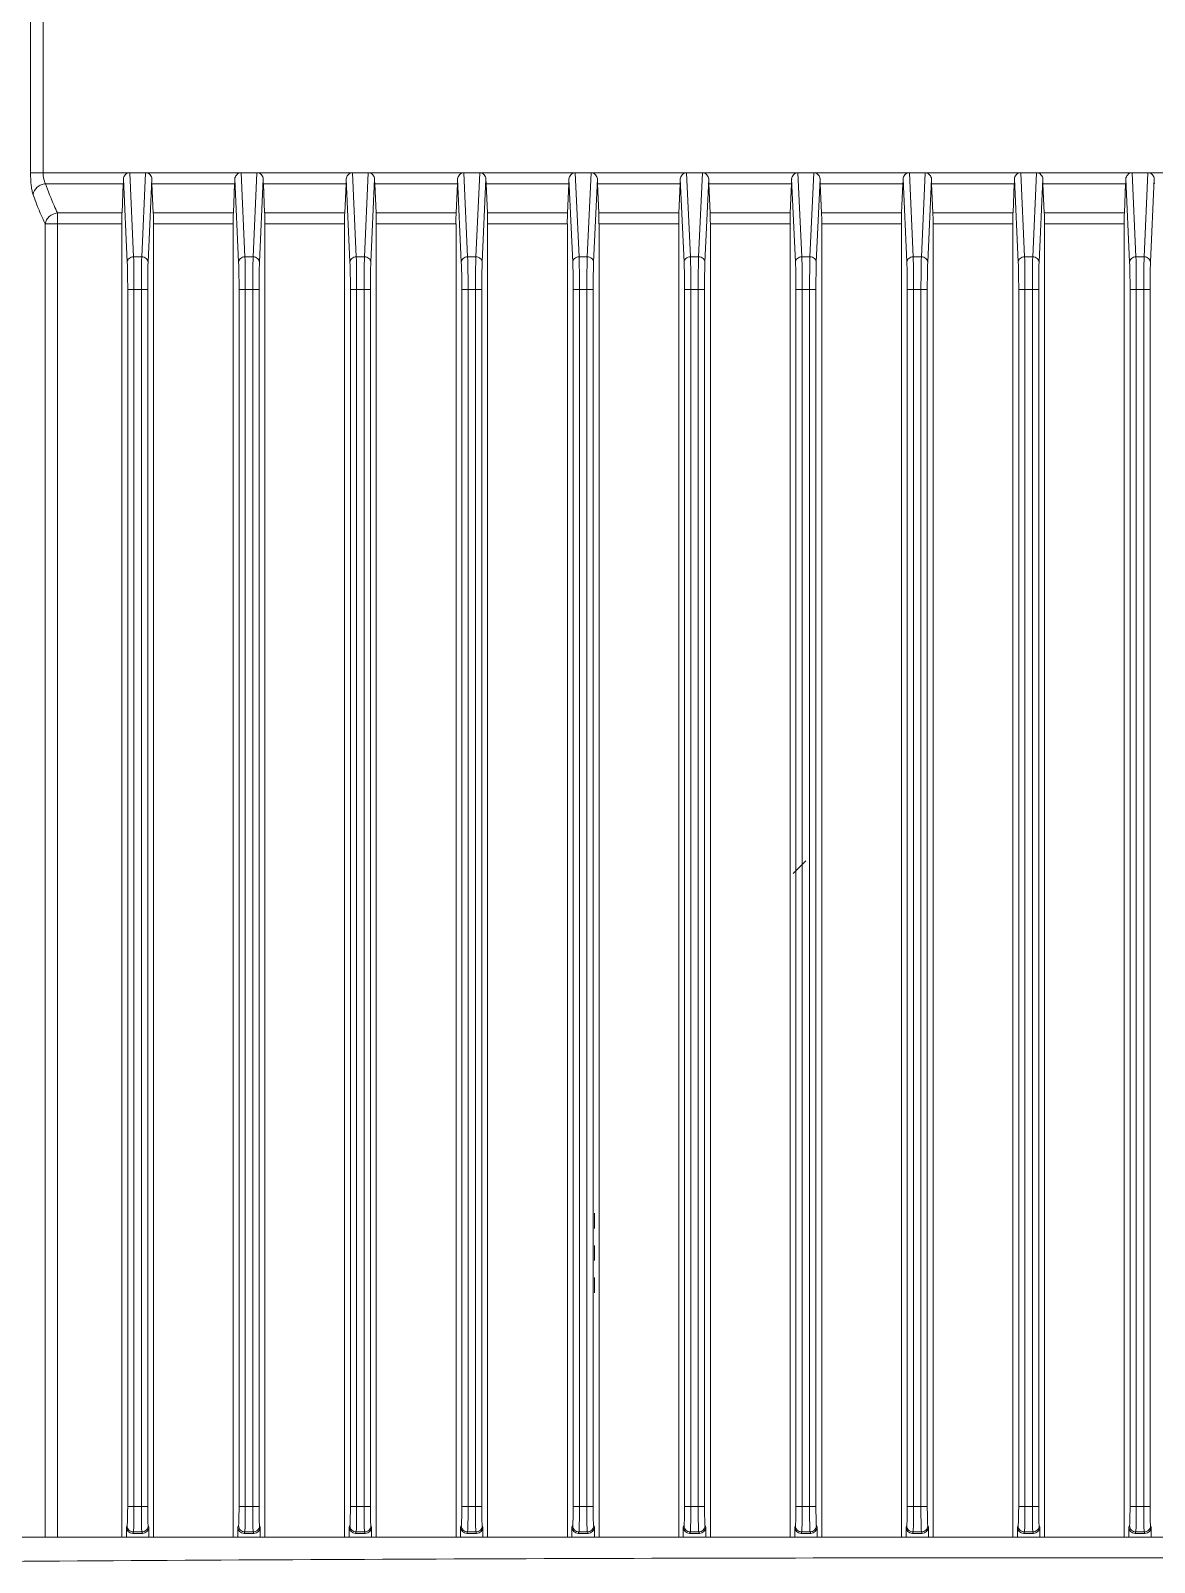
# Model space of a CAD drawing. Header units: millimetres. Extents: x 0 to 3564, y 0 to 2520.
# Drawn here: x 2465.3 to 2554.1, y 1243.5 to 1364.5 of the extents above; entities that cross this region are included whole.
import ezdxf

# ---------------------------------------------------------------- set-up
doc = ezdxf.new("R2010")
doc.units = ezdxf.units.MM
doc.layers.get('0').update_dxf_attribs({"lineweight": 13})

msp = doc.modelspace()

# ---------------------------------------------------------------- linework, layer by layer
for p, q in [((2465.32, 1409.32), (2465.32, 1353.31)), ((2466.31, 1409.3), (2466.31, 1353.31)), ((2465.32, 1353.31), (2623.03, 1353.31)), ((2472.64, 1352.45), (2466.5, 1352.45)), ((2472.64, 1352.45), (2472.54, 1350.14)), ((2472.65, 1352.82), (2472.95, 1346.24)), ((2473.45, 1346.67), (2473.15, 1353.31)), ((2474.4, 1353.31), (2474.1, 1346.67)), ((2474.6, 1346.24), (2474.9, 1352.82)), ((2474.91, 1352.45), (2475.01, 1350.14)), ((2481.44, 1352.45), (2474.91, 1352.45)), ((2481.44, 1352.45), (2481.34, 1350.14)), ((2481.45, 1352.82), (2481.75, 1346.24)), ((2482.25, 1346.67), (2481.95, 1353.31)), ((2483.2, 1353.31), (2482.9, 1346.67)), ((2483.4, 1346.24), (2483.7, 1352.82)), ((2483.71, 1352.45), (2483.81, 1350.14)), ((2490.24, 1352.45), (2483.71, 1352.45)), ((2490.24, 1352.45), (2490.14, 1350.14)), ((2490.25, 1352.82), (2490.55, 1346.24)), ((2491.05, 1346.67), (2490.75, 1353.31)), ((2492, 1353.31), (2491.7, 1346.67)), ((2492.2, 1346.24), (2492.5, 1352.82)), ((2492.51, 1352.45), (2492.61, 1350.14)), ((2499.04, 1352.45), (2492.51, 1352.45)), ((2499.04, 1352.45), (2498.94, 1350.14)), ((2499.05, 1352.82), (2499.35, 1346.24)), ((2499.85, 1346.67), (2499.55, 1353.31)), ((2500.8, 1353.31), (2500.5, 1346.67)), ((2501, 1346.24), (2501.3, 1352.82)), ((2501.31, 1352.45), (2501.41, 1350.14)), ((2507.84, 1352.45), (2501.31, 1352.45)), ((2507.84, 1352.45), (2507.74, 1350.14)), ((2507.85, 1352.82), (2508.15, 1346.24)), ((2508.65, 1346.67), (2508.35, 1353.31)), ((2509.6, 1353.31), (2509.3, 1346.67)), ((2509.8, 1346.24), (2510.1, 1352.82)), ((2510.11, 1352.45), (2510.21, 1350.14)), ((2516.64, 1352.45), (2510.11, 1352.45)), ((2516.64, 1352.45), (2516.54, 1350.14)), ((2516.65, 1352.82), (2516.95, 1346.24)), ((2517.45, 1346.67), (2517.15, 1353.31)), ((2518.4, 1353.31), (2518.1, 1346.67)), ((2518.6, 1346.24), (2518.9, 1352.82)), ((2518.91, 1352.45), (2519.01, 1350.14)), ((2525.44, 1352.45), (2518.91, 1352.45)), ((2525.44, 1352.45), (2525.34, 1350.14)), ((2525.45, 1352.82), (2525.75, 1346.24)), ((2526.25, 1346.67), (2525.95, 1353.31)), ((2527.2, 1353.31), (2526.9, 1346.67)), ((2527.4, 1346.24), (2527.7, 1352.82)), ((2527.71, 1352.45), (2527.81, 1350.14)), ((2534.24, 1352.45), (2527.71, 1352.45)), ((2534.24, 1352.45), (2534.14, 1350.14)), ((2534.25, 1352.82), (2534.55, 1346.24)), ((2535.05, 1346.67), (2534.75, 1353.31)), ((2536, 1353.31), (2535.7, 1346.67)), ((2536.2, 1346.24), (2536.5, 1352.82)), ((2536.51, 1352.45), (2536.61, 1350.14)), ((2543.04, 1352.45), (2536.51, 1352.45)), ((2543.04, 1352.45), (2542.94, 1350.14)), ((2543.05, 1352.82), (2543.35, 1346.24)), ((2543.85, 1346.67), (2543.55, 1353.31)), ((2544.8, 1353.31), (2544.5, 1346.67)), ((2545, 1346.24), (2545.3, 1352.82)), ((2545.31, 1352.45), (2545.41, 1350.14)), ((2551.84, 1352.45), (2545.31, 1352.45)), ((2551.84, 1352.45), (2551.74, 1350.14)), ((2551.85, 1352.82), (2552.15, 1346.24)), ((2552.65, 1346.67), (2552.35, 1353.31)), ((2553.6, 1353.31), (2553.3, 1346.67)), ((2553.8, 1346.24), (2554.1, 1352.82)), ((2467.44, 1350.14), (2467.44, 1245.47)), ((2467.44, 1350.14), (2472.54, 1350.14)), ((2475.01, 1350.14), (2481.34, 1350.14)), ((2483.81, 1350.14), (2490.14, 1350.14)), ((2492.61, 1350.14), (2498.94, 1350.14)), ((2501.41, 1350.14), (2507.74, 1350.14)), ((2510.21, 1350.14), (2516.54, 1350.14)), ((2519.01, 1350.14), (2525.34, 1350.14)), ((2527.81, 1350.14), (2534.14, 1350.14)), ((2536.61, 1350.14), (2542.94, 1350.14)), ((2545.41, 1350.14), (2551.74, 1350.14)), ((2466.47, 1349.27), (2466.47, 1245.47)), ((2472.53, 1349.27), (2466.47, 1349.27)), ((2472.53, 1245.47), (2472.53, 1349.27)), ((2475.03, 1245.47), (2475.03, 1349.27)), ((2481.33, 1349.27), (2475.03, 1349.27)), ((2481.33, 1349.27), (2481.33, 1245.47)), ((2483.83, 1245.47), (2483.83, 1349.27)), ((2490.13, 1349.27), (2483.83, 1349.27)), ((2490.13, 1349.27), (2490.13, 1245.47)), ((2492.63, 1245.47), (2492.63, 1349.27)), ((2498.93, 1349.27), (2492.63, 1349.27)), ((2498.93, 1349.27), (2498.93, 1245.47)), ((2501.43, 1245.47), (2501.43, 1349.27)), ((2507.73, 1349.27), (2501.43, 1349.27)), ((2507.73, 1349.27), (2507.73, 1245.47)), ((2510.23, 1245.47), (2510.23, 1349.27)), ((2516.53, 1349.27), (2510.23, 1349.27)), ((2516.53, 1349.27), (2516.53, 1245.47)), ((2519.03, 1245.47), (2519.03, 1349.27)), ((2525.33, 1349.27), (2519.03, 1349.27)), ((2525.33, 1349.27), (2525.33, 1245.47)), ((2527.83, 1245.47), (2527.83, 1349.27)), ((2534.13, 1349.27), (2527.83, 1349.27)), ((2534.13, 1349.27), (2534.13, 1245.47)), ((2536.63, 1245.47), (2536.63, 1349.27)), ((2542.93, 1349.27), (2536.63, 1349.27)), ((2542.93, 1349.27), (2542.93, 1245.47)), ((2545.43, 1245.47), (2545.43, 1349.27)), ((2551.73, 1349.27), (2545.43, 1349.27)), ((2551.73, 1349.27), (2551.73, 1245.47)), ((2473.45, 1346.67), (2474.1, 1346.67)), ((2482.25, 1346.67), (2482.9, 1346.67)), ((2491.05, 1346.67), (2491.7, 1346.67)), ((2499.85, 1346.67), (2500.5, 1346.67)), ((2508.65, 1346.67), (2509.3, 1346.67)), ((2517.45, 1346.67), (2518.1, 1346.67)), ((2526.25, 1346.67), (2526.9, 1346.67)), ((2535.05, 1346.67), (2535.7, 1346.67)), ((2543.85, 1346.67), (2544.5, 1346.67)), ((2552.65, 1346.67), (2553.3, 1346.67)), ((2472.99, 1247.89), (2472.99, 1344.08)), ((2474.57, 1344.08), (2472.99, 1344.08)), ((2473.48, 1344.08), (2473.48, 1247.89)), ((2474.07, 1247.89), (2474.07, 1344.08)), ((2474.57, 1344.08), (2474.57, 1247.89)), ((2481.79, 1247.89), (2481.79, 1344.08)), ((2483.37, 1344.08), (2481.79, 1344.08)), ((2482.28, 1344.08), (2482.28, 1247.89)), ((2482.87, 1247.89), (2482.87, 1344.08)), ((2483.37, 1344.08), (2483.37, 1247.89)), ((2490.59, 1247.89), (2490.59, 1344.08)), ((2492.17, 1344.08), (2490.59, 1344.08)), ((2491.08, 1344.08), (2491.08, 1247.89)), ((2491.67, 1247.89), (2491.67, 1344.08)), ((2492.17, 1344.08), (2492.17, 1247.89)), ((2499.39, 1247.89), (2499.39, 1344.08)), ((2500.97, 1344.08), (2499.39, 1344.08)), ((2499.88, 1344.08), (2499.88, 1247.89)), ((2500.47, 1247.89), (2500.47, 1344.08)), ((2500.97, 1344.08), (2500.97, 1247.89)), ((2508.19, 1247.89), (2508.19, 1344.08)), ((2509.77, 1344.08), (2508.19, 1344.08)), ((2508.68, 1344.08), (2508.68, 1247.89)), ((2509.27, 1247.89), (2509.27, 1344.08)), ((2509.77, 1344.08), (2509.77, 1247.89)), ((2516.99, 1247.89), (2516.99, 1344.08)), ((2518.57, 1344.08), (2516.99, 1344.08)), ((2517.48, 1344.08), (2517.48, 1247.89)), ((2518.07, 1247.89), (2518.07, 1344.08)), ((2518.57, 1344.08), (2518.57, 1247.89)), ((2525.79, 1247.89), (2525.79, 1344.08)), ((2527.37, 1344.08), (2525.79, 1344.08)), ((2526.28, 1344.08), (2526.28, 1247.89)), ((2526.87, 1247.89), (2526.87, 1344.08)), ((2527.37, 1344.08), (2527.37, 1247.89)), ((2534.59, 1247.89), (2534.59, 1344.08)), ((2536.17, 1344.08), (2534.59, 1344.08)), ((2535.08, 1344.08), (2535.08, 1247.89)), ((2535.67, 1247.89), (2535.67, 1344.08)), ((2536.17, 1344.08), (2536.17, 1247.89)), ((2543.39, 1247.89), (2543.39, 1344.08)), ((2544.97, 1344.08), (2543.39, 1344.08)), ((2543.88, 1344.08), (2543.88, 1247.89)), ((2544.47, 1247.89), (2544.47, 1344.08)), ((2544.97, 1344.08), (2544.97, 1247.89)), ((2552.19, 1247.89), (2552.19, 1344.08)), ((2553.77, 1344.08), (2552.19, 1344.08)), ((2552.68, 1344.08), (2552.68, 1247.89)), ((2553.27, 1247.89), (2553.27, 1344.08)), ((2553.77, 1344.08), (2553.77, 1247.89)), ((2526.56, 1298.93), (2525.56, 1297.93)), ((2509.86, 1271.07), (2509.86, 1269.87)), ((2509.86, 1268.53), (2509.86, 1267.33)), ((2509.86, 1265.99), (2509.86, 1264.79)), ((2473.48, 1247.89), (2472.99, 1247.89)), ((2473.48, 1247.89), (2474.07, 1247.89)), ((2474.57, 1247.89), (2474.07, 1247.89)), ((2482.28, 1247.89), (2481.79, 1247.89)), ((2482.28, 1247.89), (2482.87, 1247.89)), ((2483.37, 1247.89), (2482.87, 1247.89)), ((2491.08, 1247.89), (2490.59, 1247.89)), ((2491.08, 1247.89), (2491.67, 1247.89)), ((2492.17, 1247.89), (2491.67, 1247.89)), ((2499.88, 1247.89), (2499.39, 1247.89)), ((2499.88, 1247.89), (2500.47, 1247.89)), ((2500.97, 1247.89), (2500.47, 1247.89)), ((2508.68, 1247.89), (2508.19, 1247.89)), ((2508.68, 1247.89), (2509.27, 1247.89)), ((2509.77, 1247.89), (2509.27, 1247.89)), ((2517.48, 1247.89), (2516.99, 1247.89)), ((2517.48, 1247.89), (2518.07, 1247.89)), ((2518.57, 1247.89), (2518.07, 1247.89)), ((2526.28, 1247.89), (2525.79, 1247.89)), ((2526.28, 1247.89), (2526.87, 1247.89)), ((2527.37, 1247.89), (2526.87, 1247.89)), ((2535.08, 1247.89), (2534.59, 1247.89)), ((2535.08, 1247.89), (2535.67, 1247.89)), ((2536.17, 1247.89), (2535.67, 1247.89)), ((2543.39, 1247.89), (2544.47, 1247.89)), ((2544.97, 1247.89), (2544.47, 1247.89)), ((2552.68, 1247.89), (2552.19, 1247.89)), ((2552.68, 1247.89), (2553.27, 1247.89)), ((2553.77, 1247.89), (2553.27, 1247.89)), ((2472.95, 1246.39), (2472.89, 1246.27)), ((2472.89, 1246.27), (2472.89, 1245.47)), ((2473.45, 1245.89), (2473.39, 1245.77)), ((2473.39, 1245.77), (2474.16, 1245.77)), ((2474.11, 1245.89), (2473.45, 1245.89)), ((2474.16, 1245.77), (2474.11, 1245.89)), ((2474.66, 1246.27), (2474.61, 1246.39)), ((2474.66, 1246.27), (2474.66, 1245.47)), ((2481.75, 1246.39), (2481.69, 1246.27)), ((2481.69, 1246.27), (2481.69, 1245.47)), ((2482.25, 1245.89), (2482.19, 1245.77)), ((2482.19, 1245.77), (2482.96, 1245.77)), ((2482.91, 1245.89), (2482.25, 1245.89)), ((2482.96, 1245.77), (2482.91, 1245.89)), ((2483.46, 1246.27), (2483.41, 1246.39)), ((2483.46, 1245.47), (2483.46, 1246.27)), ((2490.55, 1246.39), (2490.49, 1246.27)), ((2490.49, 1246.27), (2490.49, 1245.47)), ((2491.05, 1245.89), (2490.99, 1245.77)), ((2490.99, 1245.77), (2491.76, 1245.77)), ((2491.71, 1245.89), (2491.05, 1245.89)), ((2491.76, 1245.77), (2491.71, 1245.89)), ((2492.26, 1246.27), (2492.21, 1246.39)), ((2492.26, 1245.47), (2492.26, 1246.27)), ((2499.35, 1246.39), (2499.29, 1246.27)), ((2499.29, 1246.27), (2499.29, 1245.47)), ((2499.85, 1245.89), (2499.79, 1245.77)), ((2499.79, 1245.77), (2500.56, 1245.77)), ((2500.51, 1245.89), (2499.85, 1245.89)), ((2500.56, 1245.77), (2500.51, 1245.89)), ((2501.06, 1246.27), (2501.01, 1246.39)), ((2501.06, 1245.47), (2501.06, 1246.27)), ((2508.15, 1246.39), (2508.09, 1246.27)), ((2508.09, 1246.27), (2508.09, 1245.47)), ((2508.65, 1245.89), (2508.59, 1245.77)), ((2508.59, 1245.77), (2509.36, 1245.77)), ((2509.31, 1245.89), (2508.65, 1245.89)), ((2509.36, 1245.77), (2509.31, 1245.89)), ((2509.86, 1246.27), (2509.81, 1246.39)), ((2509.86, 1245.47), (2509.86, 1246.27)), ((2516.95, 1246.39), (2516.89, 1246.27)), ((2516.89, 1246.27), (2516.89, 1245.47)), ((2517.45, 1245.89), (2517.39, 1245.77)), ((2517.39, 1245.77), (2518.16, 1245.77)), ((2518.11, 1245.89), (2517.45, 1245.89)), ((2518.16, 1245.77), (2518.11, 1245.89)), ((2518.66, 1246.27), (2518.61, 1246.39)), ((2518.66, 1245.47), (2518.66, 1246.27)), ((2525.75, 1246.39), (2525.69, 1246.27)), ((2525.69, 1246.27), (2525.69, 1245.47)), ((2526.25, 1245.89), (2526.19, 1245.77)), ((2526.19, 1245.77), (2526.96, 1245.77)), ((2526.91, 1245.89), (2526.25, 1245.89)), ((2526.96, 1245.77), (2526.91, 1245.89)), ((2527.46, 1246.27), (2527.41, 1246.39)), ((2527.46, 1245.47), (2527.46, 1246.27)), ((2534.55, 1246.39), (2534.49, 1246.27)), ((2534.49, 1246.27), (2534.49, 1245.47)), ((2535.05, 1245.89), (2534.99, 1245.77)), ((2534.99, 1245.77), (2535.76, 1245.77)), ((2535.71, 1245.89), (2535.05, 1245.89)), ((2535.76, 1245.77), (2535.71, 1245.89)), ((2536.26, 1246.27), (2536.21, 1246.39)), ((2536.26, 1245.47), (2536.26, 1246.27)), ((2543.35, 1246.39), (2543.29, 1246.27)), ((2543.29, 1246.27), (2543.29, 1245.47)), ((2543.85, 1245.89), (2543.79, 1245.77)), ((2543.79, 1245.77), (2544.56, 1245.77)), ((2544.51, 1245.89), (2543.85, 1245.89)), ((2544.56, 1245.77), (2544.51, 1245.89)), ((2545.06, 1246.27), (2545.01, 1246.39)), ((2545.06, 1245.47), (2545.06, 1246.27)), ((2552.15, 1246.39), (2552.09, 1246.27)), ((2552.09, 1246.27), (2552.09, 1245.47)), ((2552.65, 1245.89), (2552.59, 1245.77)), ((2552.59, 1245.77), (2553.36, 1245.77)), ((2553.31, 1245.89), (2552.65, 1245.89)), ((2553.36, 1245.77), (2553.31, 1245.89)), ((2553.86, 1246.27), (2553.81, 1246.39)), ((2553.86, 1245.47), (2553.86, 1246.27)), ((2627.71, 1245.47), (2460.64, 1245.47))]:
    msp.add_line(p, q)
for centre, major_axis, ratio, start_param, end_param in [((2472.63, 1353.31), (0, 1), 0.026186, -2.617994, -2.087851), ((2481.43, 1353.31), (0, 1), 0.026186, -2.617994, -2.087851), ((2483.72, 1353.31), (0, 1), 0.026186, -4.195334, -3.665191), ((2490.23, 1353.31), (0, 1), 0.026186, -2.617994, -2.087851), ((2492.52, 1353.31), (0, 1), 0.026186, -4.195334, -3.665191), ((2499.03, 1353.31), (0, 1), 0.026186, -2.617994, -2.087851), ((2501.32, 1353.31), (0, 1), 0.026186, -4.195334, -3.665191), ((2507.83, 1353.31), (0, 1), 0.026186, -2.617994, -2.087851), ((2510.12, 1353.31), (0, 1), 0.026186, -4.195334, -3.665191), ((2516.63, 1353.31), (0, 1), 0.026186, -2.617994, -2.087851), ((2518.92, 1353.31), (0, 1), 0.026186, -4.195334, -3.665191), ((2525.43, 1353.31), (0, 1), 0.026186, -2.617994, -2.087851), ((2527.72, 1353.31), (0, 1), 0.026186, -4.195334, -3.665191), ((2534.23, 1353.31), (0, 1), 0.026186, -2.617994, -2.087851), ((2536.52, 1353.31), (0, 1), 0.026186, -4.195334, -3.665191), ((2543.03, 1353.31), (0, 1), 0.026186, -2.617994, -2.087851), ((2545.32, 1353.31), (0, 1), 0.026186, -4.195334, -3.665191), ((2551.83, 1353.31), (0, 1), 0.026186, -2.617994, -2.087851), ((2554.12, 1353.31), (0, 1), 0.026186, -4.195334, -3.665191), ((2472.55, 1349.27), (0, 1), 0.026186, 0.523599, 1.570796), ((2475, 1349.27), (0, 1), 0.026186, -1.570796, -0.523599), ((2481.35, 1349.27), (0, 1), 0.026186, 0.523599, 1.570796), ((2483.8, 1349.27), (0, 1), 0.026186, -1.570796, -0.523599), ((2490.15, 1349.27), (0, 1), 0.026186, 0.523599, 1.570796), ((2492.6, 1349.27), (0, 1), 0.026186, -1.570796, -0.523599), ((2498.95, 1349.27), (0, 1), 0.026186, 0.523599, 1.570796), ((2501.4, 1349.27), (0, 1), 0.026186, -1.570796, -0.523599), ((2507.75, 1349.27), (0, 1), 0.026186, 0.523599, 1.570796), ((2510.2, 1349.27), (0, 1), 0.026186, -1.570796, -0.523599), ((2516.55, 1349.27), (0, 1), 0.026186, 0.523599, 1.570796), ((2519, 1349.27), (0, 1), 0.026186, -1.570796, -0.523599), ((2525.35, 1349.27), (0, 1), 0.026186, 0.523599, 1.570796), ((2527.8, 1349.27), (0, 1), 0.026186, -1.570796, -0.523599), ((2534.15, 1349.27), (0, 1), 0.026186, 0.523599, 1.570796), ((2536.6, 1349.27), (0, 1), 0.026186, -1.570796, -0.523599), ((2542.95, 1349.27), (0, 1), 0.026186, 0.523599, 1.570796), ((2545.4, 1349.27), (0, 1), 0.026186, -1.570796, -0.523599), ((2551.75, 1349.27), (0, 1), 0.026186, 0.523599, 1.570796), ((2473.39, 1246.27), (0.224, 0.448), 0.998288, 2.034855, 3.604281), ((2474.16, 1246.27), (0.224, -0.448), 0.998288, -0.462689, 1.106738), ((2482.19, 1246.27), (0.224, 0.448), 0.998288, 2.034855, 3.604281), ((2482.96, 1246.27), (0.224, -0.448), 0.998288, -0.462689, 1.106738), ((2490.99, 1246.27), (0.224, 0.448), 0.998288, 2.034855, 3.604281), ((2491.76, 1246.27), (0.224, -0.448), 0.998288, -0.462689, 1.106738), ((2499.79, 1246.27), (0.224, 0.448), 0.998288, 2.034855, 3.604281), ((2500.56, 1246.27), (0.224, -0.448), 0.998288, -0.462689, 1.106738), ((2508.59, 1246.27), (0.224, 0.448), 0.998288, 2.034855, 3.604281), ((2509.36, 1246.27), (0.224, -0.448), 0.998288, -0.462689, 1.106738), ((2517.39, 1246.27), (0.224, 0.448), 0.998288, 2.034855, 3.604281), ((2518.16, 1246.27), (0.224, -0.448), 0.998288, -0.462689, 1.106738), ((2526.19, 1246.27), (0.224, 0.448), 0.998288, 2.034855, 3.604281), ((2526.96, 1246.27), (0.224, -0.448), 0.998288, -0.462689, 1.106738), ((2534.99, 1246.27), (0.224, 0.448), 0.998288, 2.034855, 3.604281), ((2535.76, 1246.27), (0.224, -0.448), 0.998288, -0.462689, 1.106738), ((2543.79, 1246.27), (0.224, 0.448), 0.998288, 2.034855, 3.604281), ((2544.56, 1246.27), (0.224, -0.448), 0.998288, -0.462689, 1.106738), ((2552.59, 1246.27), (0.224, 0.448), 0.998288, 2.034855, 3.604281), ((2553.36, 1246.27), (0.224, -0.448), 0.998288, -0.462689, 1.106738)]:
    msp.add_ellipse(centre, major_axis=major_axis, ratio=ratio, start_param=start_param, end_param=end_param)
for points, knots in [([(2465.32, 1353.31), (2465.32, 1352.98), (2465.34, 1352.5), (2465.42, 1351.93), (2465.48, 1351.68), (2465.52, 1351.58)], [0, 0, 0, 0, 0.574356, 0.813708, 1, 1, 1, 1]), ([(2466.5, 1352.45), (2466.38, 1352.44), (2466.14, 1352.37), (2465.74, 1352.14), (2465.54, 1351.8), (2465.52, 1351.58)], [0, 0, 0, 0, 0.25485, 0.522114, 1, 1, 1, 1]), ([(2466.5, 1352.45), (2466.42, 1352.55), (2466.33, 1352.85), (2466.31, 1353.15), (2466.31, 1353.31)], [0, 0, 0, 0, 0.437048, 1, 1, 1, 1]), ([(2467.44, 1350.14), (2467.35, 1350.33), (2467.01, 1351.09), (2466.7, 1351.86), (2466.5, 1352.45)], [0, 0, 0, 0, 0.252917, 1, 1, 1, 1]), ([(2473.15, 1353.31), (2473.02, 1353.31), (2472.77, 1353.19), (2472.66, 1352.94), (2472.65, 1352.82)], [0, 0, 0, 0, 0.512016, 1, 1, 1, 1]), ([(2474.9, 1352.82), (2474.9, 1352.94), (2474.78, 1353.19), (2474.53, 1353.31), (2474.4, 1353.31)], [0, 0, 0, 0, 0.487702, 1, 1, 1, 1]), ([(2481.95, 1353.31), (2481.82, 1353.31), (2481.57, 1353.19), (2481.46, 1352.94), (2481.45, 1352.82)], [0, 0, 0, 0, 0.512016, 1, 1, 1, 1]), ([(2483.7, 1352.82), (2483.7, 1352.94), (2483.58, 1353.19), (2483.33, 1353.31), (2483.2, 1353.31)], [0, 0, 0, 0, 0.487702, 1, 1, 1, 1]), ([(2490.75, 1353.31), (2490.62, 1353.31), (2490.37, 1353.19), (2490.26, 1352.94), (2490.25, 1352.82)], [0, 0, 0, 0, 0.512016, 1, 1, 1, 1]), ([(2492.5, 1352.82), (2492.5, 1352.94), (2492.38, 1353.19), (2492.13, 1353.31), (2492, 1353.31)], [0, 0, 0, 0, 0.487702, 1, 1, 1, 1]), ([(2499.55, 1353.31), (2499.42, 1353.31), (2499.17, 1353.19), (2499.06, 1352.94), (2499.05, 1352.82)], [0, 0, 0, 0, 0.512016, 1, 1, 1, 1]), ([(2501.3, 1352.82), (2501.3, 1352.94), (2501.18, 1353.19), (2500.93, 1353.31), (2500.8, 1353.31)], [0, 0, 0, 0, 0.487702, 1, 1, 1, 1]), ([(2508.35, 1353.31), (2508.22, 1353.31), (2507.97, 1353.19), (2507.86, 1352.94), (2507.85, 1352.82)], [0, 0, 0, 0, 0.512016, 1, 1, 1, 1]), ([(2510.1, 1352.82), (2510.1, 1352.94), (2509.98, 1353.19), (2509.73, 1353.31), (2509.6, 1353.31)], [0, 0, 0, 0, 0.487702, 1, 1, 1, 1]), ([(2517.15, 1353.31), (2517.02, 1353.31), (2516.77, 1353.19), (2516.66, 1352.94), (2516.65, 1352.82)], [0, 0, 0, 0, 0.512016, 1, 1, 1, 1]), ([(2518.9, 1352.82), (2518.9, 1352.94), (2518.78, 1353.19), (2518.53, 1353.31), (2518.4, 1353.31)], [0, 0, 0, 0, 0.487702, 1, 1, 1, 1]), ([(2525.95, 1353.31), (2525.82, 1353.31), (2525.57, 1353.19), (2525.46, 1352.94), (2525.45, 1352.82)], [0, 0, 0, 0, 0.512016, 1, 1, 1, 1]), ([(2527.7, 1352.82), (2527.7, 1352.94), (2527.58, 1353.19), (2527.33, 1353.31), (2527.2, 1353.31)], [0, 0, 0, 0, 0.487702, 1, 1, 1, 1]), ([(2534.75, 1353.31), (2534.62, 1353.31), (2534.37, 1353.19), (2534.26, 1352.94), (2534.25, 1352.82)], [0, 0, 0, 0, 0.512016, 1, 1, 1, 1]), ([(2536.5, 1352.82), (2536.5, 1352.94), (2536.38, 1353.19), (2536.13, 1353.31), (2536, 1353.31)], [0, 0, 0, 0, 0.487702, 1, 1, 1, 1]), ([(2543.55, 1353.31), (2543.42, 1353.31), (2543.17, 1353.19), (2543.06, 1352.94), (2543.05, 1352.82)], [0, 0, 0, 0, 0.512016, 1, 1, 1, 1]), ([(2545.3, 1352.82), (2545.3, 1352.94), (2545.18, 1353.19), (2544.93, 1353.31), (2544.8, 1353.31)], [0, 0, 0, 0, 0.487702, 1, 1, 1, 1]), ([(2552.35, 1353.31), (2552.22, 1353.31), (2551.97, 1353.19), (2551.86, 1352.94), (2551.85, 1352.82)], [0, 0, 0, 0, 0.512016, 1, 1, 1, 1]), ([(2554.1, 1352.82), (2554.1, 1352.94), (2553.98, 1353.19), (2553.73, 1353.31), (2553.6, 1353.31)], [0, 0, 0, 0, 0.487702, 1, 1, 1, 1]), ([(2465.52, 1351.58), (2465.59, 1351.39), (2465.87, 1350.61), (2466.2, 1349.84), (2466.47, 1349.27)], [0, 0, 0, 0, 0.247199, 1, 1, 1, 1]), ([(2466.47, 1349.27), (2466.5, 1349.49), (2466.76, 1349.92), (2467.2, 1350.11), (2467.44, 1350.14)], [0, 0, 0, 0, 0.48381, 1, 1, 1, 1]), ([(2472.95, 1346.24), (2472.95, 1346.35), (2473.08, 1346.59), (2473.33, 1346.67), (2473.45, 1346.67)], [0, 0, 0, 0, 0.475368, 1, 1, 1, 1]), ([(2472.95, 1346.24), (2472.97, 1345.94), (2472.98, 1345.22), (2472.99, 1344.49), (2472.99, 1344.08)], [0, 0, 0, 0, 0.422672, 1, 1, 1, 1]), ([(2473.45, 1346.67), (2473.47, 1346.31), (2473.48, 1345.44), (2473.48, 1344.58), (2473.48, 1344.08)], [0, 0, 0, 0, 0.422656, 1, 1, 1, 1]), ([(2474.07, 1344.08), (2474.07, 1344.58), (2474.07, 1345.44), (2474.09, 1346.31), (2474.1, 1346.67)], [0, 0, 0, 0, 0.57733, 1, 1, 1, 1]), ([(2474.1, 1346.67), (2474.23, 1346.67), (2474.47, 1346.59), (2474.6, 1346.35), (2474.6, 1346.24)], [0, 0, 0, 0, 0.524643, 1, 1, 1, 1]), ([(2474.57, 1344.08), (2474.57, 1344.49), (2474.57, 1345.22), (2474.59, 1345.94), (2474.6, 1346.24)], [0, 0, 0, 0, 0.577333, 1, 1, 1, 1]), ([(2481.75, 1346.24), (2481.75, 1346.35), (2481.88, 1346.59), (2482.13, 1346.67), (2482.25, 1346.67)], [0, 0, 0, 0, 0.475368, 1, 1, 1, 1]), ([(2481.75, 1346.24), (2481.77, 1345.94), (2481.78, 1345.22), (2481.79, 1344.49), (2481.79, 1344.08)], [0, 0, 0, 0, 0.422672, 1, 1, 1, 1]), ([(2482.25, 1346.67), (2482.27, 1346.31), (2482.28, 1345.44), (2482.28, 1344.58), (2482.28, 1344.08)], [0, 0, 0, 0, 0.422656, 1, 1, 1, 1]), ([(2482.87, 1344.08), (2482.87, 1344.58), (2482.87, 1345.44), (2482.89, 1346.31), (2482.9, 1346.67)], [0, 0, 0, 0, 0.57733, 1, 1, 1, 1]), ([(2482.9, 1346.67), (2483.03, 1346.67), (2483.27, 1346.59), (2483.4, 1346.35), (2483.4, 1346.24)], [0, 0, 0, 0, 0.524643, 1, 1, 1, 1]), ([(2483.37, 1344.08), (2483.37, 1344.49), (2483.37, 1345.22), (2483.39, 1345.94), (2483.4, 1346.24)], [0, 0, 0, 0, 0.577333, 1, 1, 1, 1]), ([(2490.55, 1346.24), (2490.55, 1346.35), (2490.68, 1346.59), (2490.93, 1346.67), (2491.05, 1346.67)], [0, 0, 0, 0, 0.475368, 1, 1, 1, 1]), ([(2490.55, 1346.24), (2490.57, 1345.94), (2490.58, 1345.22), (2490.59, 1344.49), (2490.59, 1344.08)], [0, 0, 0, 0, 0.422672, 1, 1, 1, 1]), ([(2491.05, 1346.67), (2491.07, 1346.31), (2491.08, 1345.44), (2491.08, 1344.58), (2491.08, 1344.08)], [0, 0, 0, 0, 0.422656, 1, 1, 1, 1]), ([(2491.67, 1344.08), (2491.67, 1344.58), (2491.67, 1345.44), (2491.69, 1346.31), (2491.7, 1346.67)], [0, 0, 0, 0, 0.57733, 1, 1, 1, 1]), ([(2491.7, 1346.67), (2491.83, 1346.67), (2492.07, 1346.59), (2492.2, 1346.35), (2492.2, 1346.24)], [0, 0, 0, 0, 0.524643, 1, 1, 1, 1]), ([(2492.17, 1344.08), (2492.17, 1344.49), (2492.17, 1345.22), (2492.19, 1345.94), (2492.2, 1346.24)], [0, 0, 0, 0, 0.577333, 1, 1, 1, 1]), ([(2499.35, 1346.24), (2499.35, 1346.35), (2499.48, 1346.59), (2499.73, 1346.67), (2499.85, 1346.67)], [0, 0, 0, 0, 0.475368, 1, 1, 1, 1]), ([(2499.35, 1346.24), (2499.37, 1345.94), (2499.38, 1345.22), (2499.39, 1344.49), (2499.39, 1344.08)], [0, 0, 0, 0, 0.422672, 1, 1, 1, 1]), ([(2499.85, 1346.67), (2499.87, 1346.31), (2499.88, 1345.44), (2499.88, 1344.58), (2499.88, 1344.08)], [0, 0, 0, 0, 0.422656, 1, 1, 1, 1]), ([(2500.47, 1344.08), (2500.47, 1344.58), (2500.47, 1345.44), (2500.49, 1346.31), (2500.5, 1346.67)], [0, 0, 0, 0, 0.57733, 1, 1, 1, 1]), ([(2500.5, 1346.67), (2500.63, 1346.67), (2500.87, 1346.59), (2501, 1346.35), (2501, 1346.24)], [0, 0, 0, 0, 0.524643, 1, 1, 1, 1]), ([(2500.97, 1344.08), (2500.97, 1344.49), (2500.97, 1345.22), (2500.99, 1345.94), (2501, 1346.24)], [0, 0, 0, 0, 0.577333, 1, 1, 1, 1]), ([(2508.15, 1346.24), (2508.15, 1346.35), (2508.28, 1346.59), (2508.53, 1346.67), (2508.65, 1346.67)], [0, 0, 0, 0, 0.475368, 1, 1, 1, 1]), ([(2508.15, 1346.24), (2508.17, 1345.94), (2508.18, 1345.22), (2508.19, 1344.49), (2508.19, 1344.08)], [0, 0, 0, 0, 0.422672, 1, 1, 1, 1]), ([(2508.65, 1346.67), (2508.67, 1346.31), (2508.68, 1345.44), (2508.68, 1344.58), (2508.68, 1344.08)], [0, 0, 0, 0, 0.422656, 1, 1, 1, 1]), ([(2509.27, 1344.08), (2509.27, 1344.58), (2509.27, 1345.44), (2509.29, 1346.31), (2509.3, 1346.67)], [0, 0, 0, 0, 0.57733, 1, 1, 1, 1]), ([(2509.3, 1346.67), (2509.43, 1346.67), (2509.67, 1346.59), (2509.8, 1346.35), (2509.8, 1346.24)], [0, 0, 0, 0, 0.524643, 1, 1, 1, 1]), ([(2509.77, 1344.08), (2509.77, 1344.49), (2509.77, 1345.22), (2509.79, 1345.94), (2509.8, 1346.24)], [0, 0, 0, 0, 0.577333, 1, 1, 1, 1]), ([(2516.95, 1346.24), (2516.95, 1346.35), (2517.08, 1346.59), (2517.33, 1346.67), (2517.45, 1346.67)], [0, 0, 0, 0, 0.475368, 1, 1, 1, 1]), ([(2516.95, 1346.24), (2516.97, 1345.94), (2516.98, 1345.22), (2516.99, 1344.49), (2516.99, 1344.08)], [0, 0, 0, 0, 0.422672, 1, 1, 1, 1]), ([(2517.45, 1346.67), (2517.47, 1346.31), (2517.48, 1345.44), (2517.48, 1344.58), (2517.48, 1344.08)], [0, 0, 0, 0, 0.422656, 1, 1, 1, 1]), ([(2518.07, 1344.08), (2518.07, 1344.58), (2518.07, 1345.44), (2518.09, 1346.31), (2518.1, 1346.67)], [0, 0, 0, 0, 0.57733, 1, 1, 1, 1]), ([(2518.1, 1346.67), (2518.23, 1346.67), (2518.47, 1346.59), (2518.6, 1346.35), (2518.6, 1346.24)], [0, 0, 0, 0, 0.524643, 1, 1, 1, 1]), ([(2518.57, 1344.08), (2518.57, 1344.49), (2518.57, 1345.22), (2518.59, 1345.94), (2518.6, 1346.24)], [0, 0, 0, 0, 0.577333, 1, 1, 1, 1]), ([(2525.75, 1346.24), (2525.75, 1346.35), (2525.88, 1346.59), (2526.13, 1346.67), (2526.25, 1346.67)], [0, 0, 0, 0, 0.475368, 1, 1, 1, 1]), ([(2525.75, 1346.24), (2525.77, 1345.94), (2525.78, 1345.22), (2525.79, 1344.49), (2525.79, 1344.08)], [0, 0, 0, 0, 0.422672, 1, 1, 1, 1]), ([(2526.25, 1346.67), (2526.27, 1346.31), (2526.28, 1345.44), (2526.28, 1344.58), (2526.28, 1344.08)], [0, 0, 0, 0, 0.422656, 1, 1, 1, 1]), ([(2526.87, 1344.08), (2526.87, 1344.58), (2526.87, 1345.44), (2526.89, 1346.31), (2526.9, 1346.67)], [0, 0, 0, 0, 0.57733, 1, 1, 1, 1]), ([(2526.9, 1346.67), (2527.03, 1346.67), (2527.27, 1346.59), (2527.4, 1346.35), (2527.4, 1346.24)], [0, 0, 0, 0, 0.524643, 1, 1, 1, 1]), ([(2527.37, 1344.08), (2527.37, 1344.49), (2527.37, 1345.22), (2527.39, 1345.94), (2527.4, 1346.24)], [0, 0, 0, 0, 0.577333, 1, 1, 1, 1]), ([(2534.55, 1346.24), (2534.55, 1346.35), (2534.68, 1346.59), (2534.93, 1346.67), (2535.05, 1346.67)], [0, 0, 0, 0, 0.475368, 1, 1, 1, 1]), ([(2534.55, 1346.24), (2534.57, 1345.94), (2534.58, 1345.22), (2534.59, 1344.49), (2534.59, 1344.08)], [0, 0, 0, 0, 0.422672, 1, 1, 1, 1]), ([(2535.05, 1346.67), (2535.07, 1346.31), (2535.08, 1345.44), (2535.08, 1344.58), (2535.08, 1344.08)], [0, 0, 0, 0, 0.422656, 1, 1, 1, 1]), ([(2535.67, 1344.08), (2535.67, 1344.58), (2535.67, 1345.44), (2535.69, 1346.31), (2535.7, 1346.67)], [0, 0, 0, 0, 0.57733, 1, 1, 1, 1]), ([(2535.7, 1346.67), (2535.83, 1346.67), (2536.07, 1346.59), (2536.2, 1346.35), (2536.2, 1346.24)], [0, 0, 0, 0, 0.524643, 1, 1, 1, 1]), ([(2536.17, 1344.08), (2536.17, 1344.49), (2536.17, 1345.22), (2536.19, 1345.94), (2536.2, 1346.24)], [0, 0, 0, 0, 0.577333, 1, 1, 1, 1]), ([(2543.35, 1346.24), (2543.35, 1346.35), (2543.48, 1346.59), (2543.73, 1346.67), (2543.85, 1346.67)], [0, 0, 0, 0, 0.475368, 1, 1, 1, 1]), ([(2543.35, 1346.24), (2543.37, 1345.94), (2543.38, 1345.22), (2543.39, 1344.49), (2543.39, 1344.08)], [0, 0, 0, 0, 0.422672, 1, 1, 1, 1]), ([(2543.85, 1346.67), (2543.87, 1346.31), (2543.88, 1345.44), (2543.88, 1344.58), (2543.88, 1344.08)], [0, 0, 0, 0, 0.422656, 1, 1, 1, 1]), ([(2544.47, 1344.08), (2544.47, 1344.58), (2544.47, 1345.44), (2544.49, 1346.31), (2544.5, 1346.67)], [0, 0, 0, 0, 0.57733, 1, 1, 1, 1]), ([(2544.5, 1346.67), (2544.63, 1346.67), (2544.87, 1346.59), (2545, 1346.35), (2545, 1346.24)], [0, 0, 0, 0, 0.524643, 1, 1, 1, 1]), ([(2544.97, 1344.08), (2544.97, 1344.49), (2544.97, 1345.22), (2544.99, 1345.94), (2545, 1346.24)], [0, 0, 0, 0, 0.577333, 1, 1, 1, 1]), ([(2552.15, 1346.24), (2552.15, 1346.35), (2552.28, 1346.59), (2552.53, 1346.67), (2552.65, 1346.67)], [0, 0, 0, 0, 0.475368, 1, 1, 1, 1]), ([(2552.15, 1346.24), (2552.17, 1345.94), (2552.18, 1345.22), (2552.19, 1344.49), (2552.19, 1344.08)], [0, 0, 0, 0, 0.422672, 1, 1, 1, 1]), ([(2552.65, 1346.67), (2552.67, 1346.31), (2552.68, 1345.44), (2552.68, 1344.58), (2552.68, 1344.08)], [0, 0, 0, 0, 0.422656, 1, 1, 1, 1]), ([(2553.27, 1344.08), (2553.27, 1344.58), (2553.27, 1345.44), (2553.29, 1346.31), (2553.3, 1346.67)], [0, 0, 0, 0, 0.57733, 1, 1, 1, 1]), ([(2553.3, 1346.67), (2553.43, 1346.67), (2553.67, 1346.59), (2553.8, 1346.35), (2553.8, 1346.24)], [0, 0, 0, 0, 0.524643, 1, 1, 1, 1]), ([(2553.77, 1344.08), (2553.77, 1344.49), (2553.77, 1345.22), (2553.79, 1345.94), (2553.8, 1346.24)], [0, 0, 0, 0, 0.577333, 1, 1, 1, 1]), ([(2472.99, 1247.89), (2472.99, 1247.7), (2472.98, 1247.36), (2472.98, 1246.95), (2472.97, 1246.68), (2472.96, 1246.54), (2472.96, 1246.45), (2472.95, 1246.4), (2472.95, 1246.39)], [0, 0, 0, 0, 0.370876, 0.688887, 0.813409, 0.908906, 0.971742, 1, 1, 1, 1]), ([(2473.48, 1247.89), (2473.48, 1247.64), (2473.48, 1247.28), (2473.48, 1246.82), (2473.47, 1246.53), (2473.47, 1246.28), (2473.46, 1246.09), (2473.45, 1245.97), (2473.45, 1245.91), (2473.45, 1245.89)], [0, 0, 0, 0, 0.370928, 0.539744, 0.689047, 0.8136, 0.909104, 0.971902, 1, 1, 1, 1]), ([(2474.11, 1245.89), (2474.1, 1245.91), (2474.1, 1245.97), (2474.09, 1246.09), (2474.08, 1246.28), (2474.08, 1246.53), (2474.07, 1246.82), (2474.07, 1247.28), (2474.07, 1247.64), (2474.07, 1247.89)], [0, 0, 0, 0, 0.028096, 0.090893, 0.186395, 0.310946, 0.460248, 0.629066, 1, 1, 1, 1]), ([(2474.61, 1246.39), (2474.6, 1246.4), (2474.6, 1246.45), (2474.59, 1246.54), (2474.58, 1246.68), (2474.58, 1246.95), (2474.57, 1247.36), (2474.57, 1247.7), (2474.57, 1247.89)], [0, 0, 0, 0, 0.028258, 0.091096, 0.186595, 0.311118, 0.629129, 1, 1, 1, 1]), ([(2481.79, 1247.89), (2481.79, 1247.7), (2481.78, 1247.36), (2481.78, 1246.95), (2481.77, 1246.68), (2481.76, 1246.54), (2481.76, 1246.45), (2481.75, 1246.4), (2481.75, 1246.39)], [0, 0, 0, 0, 0.370876, 0.688887, 0.813409, 0.908906, 0.971742, 1, 1, 1, 1]), ([(2482.28, 1247.89), (2482.28, 1247.64), (2482.28, 1247.28), (2482.28, 1246.82), (2482.27, 1246.53), (2482.27, 1246.28), (2482.26, 1246.09), (2482.25, 1245.97), (2482.25, 1245.91), (2482.25, 1245.89)], [0, 0, 0, 0, 0.370928, 0.539744, 0.689047, 0.8136, 0.909104, 0.971902, 1, 1, 1, 1]), ([(2482.91, 1245.89), (2482.9, 1245.91), (2482.9, 1245.97), (2482.89, 1246.09), (2482.88, 1246.28), (2482.88, 1246.53), (2482.87, 1246.82), (2482.87, 1247.28), (2482.87, 1247.64), (2482.87, 1247.89)], [0, 0, 0, 0, 0.028096, 0.090893, 0.186395, 0.310946, 0.460248, 0.629066, 1, 1, 1, 1]), ([(2483.41, 1246.39), (2483.4, 1246.4), (2483.4, 1246.45), (2483.39, 1246.54), (2483.38, 1246.68), (2483.38, 1246.95), (2483.37, 1247.36), (2483.37, 1247.7), (2483.37, 1247.89)], [0, 0, 0, 0, 0.028258, 0.091096, 0.186595, 0.311118, 0.629129, 1, 1, 1, 1]), ([(2490.59, 1247.89), (2490.59, 1247.7), (2490.58, 1247.36), (2490.58, 1246.95), (2490.57, 1246.68), (2490.56, 1246.54), (2490.56, 1246.45), (2490.55, 1246.4), (2490.55, 1246.39)], [0, 0, 0, 0, 0.370876, 0.688887, 0.813409, 0.908906, 0.971742, 1, 1, 1, 1]), ([(2491.08, 1247.89), (2491.08, 1247.64), (2491.08, 1247.28), (2491.08, 1246.82), (2491.07, 1246.53), (2491.07, 1246.28), (2491.06, 1246.09), (2491.05, 1245.97), (2491.05, 1245.91), (2491.05, 1245.89)], [0, 0, 0, 0, 0.370928, 0.539744, 0.689047, 0.8136, 0.909104, 0.971902, 1, 1, 1, 1]), ([(2491.71, 1245.89), (2491.7, 1245.91), (2491.7, 1245.97), (2491.69, 1246.09), (2491.68, 1246.28), (2491.68, 1246.53), (2491.67, 1246.82), (2491.67, 1247.28), (2491.67, 1247.64), (2491.67, 1247.89)], [0, 0, 0, 0, 0.028096, 0.090893, 0.186395, 0.310946, 0.460248, 0.629066, 1, 1, 1, 1]), ([(2492.21, 1246.39), (2492.2, 1246.4), (2492.2, 1246.45), (2492.19, 1246.54), (2492.18, 1246.68), (2492.18, 1246.95), (2492.17, 1247.36), (2492.17, 1247.7), (2492.17, 1247.89)], [0, 0, 0, 0, 0.028258, 0.091096, 0.186595, 0.311118, 0.629129, 1, 1, 1, 1]), ([(2499.39, 1247.89), (2499.39, 1247.7), (2499.38, 1247.36), (2499.38, 1246.95), (2499.37, 1246.68), (2499.36, 1246.54), (2499.36, 1246.45), (2499.35, 1246.4), (2499.35, 1246.39)], [0, 0, 0, 0, 0.370876, 0.688887, 0.813409, 0.908906, 0.971742, 1, 1, 1, 1]), ([(2499.88, 1247.89), (2499.88, 1247.64), (2499.88, 1247.28), (2499.88, 1246.82), (2499.87, 1246.53), (2499.87, 1246.28), (2499.86, 1246.09), (2499.85, 1245.97), (2499.85, 1245.91), (2499.85, 1245.89)], [0, 0, 0, 0, 0.370928, 0.539744, 0.689047, 0.8136, 0.909104, 0.971902, 1, 1, 1, 1]), ([(2500.51, 1245.89), (2500.5, 1245.91), (2500.5, 1245.97), (2500.49, 1246.09), (2500.48, 1246.28), (2500.48, 1246.53), (2500.47, 1246.82), (2500.47, 1247.28), (2500.47, 1247.64), (2500.47, 1247.89)], [0, 0, 0, 0, 0.028096, 0.090893, 0.186395, 0.310946, 0.460248, 0.629066, 1, 1, 1, 1]), ([(2501.01, 1246.39), (2501, 1246.4), (2501, 1246.45), (2500.99, 1246.54), (2500.98, 1246.68), (2500.98, 1246.95), (2500.97, 1247.36), (2500.97, 1247.7), (2500.97, 1247.89)], [0, 0, 0, 0, 0.028258, 0.091096, 0.186595, 0.311118, 0.629129, 1, 1, 1, 1]), ([(2508.19, 1247.89), (2508.19, 1247.7), (2508.18, 1247.36), (2508.18, 1246.95), (2508.17, 1246.68), (2508.16, 1246.54), (2508.16, 1246.45), (2508.15, 1246.4), (2508.15, 1246.39)], [0, 0, 0, 0, 0.370876, 0.688887, 0.813409, 0.908906, 0.971742, 1, 1, 1, 1]), ([(2508.68, 1247.89), (2508.68, 1247.64), (2508.68, 1247.28), (2508.68, 1246.82), (2508.67, 1246.53), (2508.67, 1246.28), (2508.66, 1246.09), (2508.65, 1245.97), (2508.65, 1245.91), (2508.65, 1245.89)], [0, 0, 0, 0, 0.370928, 0.539744, 0.689047, 0.8136, 0.909104, 0.971902, 1, 1, 1, 1]), ([(2509.31, 1245.89), (2509.3, 1245.91), (2509.3, 1245.97), (2509.29, 1246.09), (2509.28, 1246.28), (2509.28, 1246.53), (2509.27, 1246.82), (2509.27, 1247.28), (2509.27, 1247.64), (2509.27, 1247.89)], [0, 0, 0, 0, 0.028096, 0.090893, 0.186395, 0.310946, 0.460248, 0.629066, 1, 1, 1, 1]), ([(2509.81, 1246.39), (2509.8, 1246.4), (2509.8, 1246.45), (2509.79, 1246.54), (2509.78, 1246.68), (2509.78, 1246.95), (2509.77, 1247.36), (2509.77, 1247.7), (2509.77, 1247.89)], [0, 0, 0, 0, 0.028258, 0.091096, 0.186595, 0.311118, 0.629129, 1, 1, 1, 1]), ([(2516.99, 1247.89), (2516.99, 1247.7), (2516.98, 1247.36), (2516.98, 1246.95), (2516.97, 1246.68), (2516.96, 1246.54), (2516.96, 1246.45), (2516.95, 1246.4), (2516.95, 1246.39)], [0, 0, 0, 0, 0.370876, 0.688887, 0.813409, 0.908906, 0.971742, 1, 1, 1, 1]), ([(2517.48, 1247.89), (2517.48, 1247.64), (2517.48, 1247.28), (2517.48, 1246.82), (2517.47, 1246.53), (2517.47, 1246.28), (2517.46, 1246.09), (2517.45, 1245.97), (2517.45, 1245.91), (2517.45, 1245.89)], [0, 0, 0, 0, 0.370928, 0.539744, 0.689047, 0.8136, 0.909104, 0.971902, 1, 1, 1, 1]), ([(2518.11, 1245.89), (2518.1, 1245.91), (2518.1, 1245.97), (2518.09, 1246.09), (2518.08, 1246.28), (2518.08, 1246.53), (2518.07, 1246.82), (2518.07, 1247.28), (2518.07, 1247.64), (2518.07, 1247.89)], [0, 0, 0, 0, 0.028096, 0.090893, 0.186395, 0.310946, 0.460248, 0.629066, 1, 1, 1, 1]), ([(2518.61, 1246.39), (2518.6, 1246.4), (2518.6, 1246.45), (2518.59, 1246.54), (2518.58, 1246.68), (2518.58, 1246.95), (2518.57, 1247.36), (2518.57, 1247.7), (2518.57, 1247.89)], [0, 0, 0, 0, 0.028258, 0.091096, 0.186595, 0.311118, 0.629129, 1, 1, 1, 1]), ([(2525.79, 1247.89), (2525.79, 1247.7), (2525.78, 1247.36), (2525.78, 1246.95), (2525.77, 1246.68), (2525.76, 1246.54), (2525.76, 1246.45), (2525.75, 1246.4), (2525.75, 1246.39)], [0, 0, 0, 0, 0.370876, 0.688887, 0.813409, 0.908906, 0.971742, 1, 1, 1, 1]), ([(2526.28, 1247.89), (2526.28, 1247.64), (2526.28, 1247.28), (2526.28, 1246.82), (2526.27, 1246.53), (2526.27, 1246.28), (2526.26, 1246.09), (2526.25, 1245.97), (2526.25, 1245.91), (2526.25, 1245.89)], [0, 0, 0, 0, 0.370928, 0.539744, 0.689047, 0.8136, 0.909104, 0.971902, 1, 1, 1, 1]), ([(2526.91, 1245.89), (2526.9, 1245.91), (2526.9, 1245.97), (2526.89, 1246.09), (2526.88, 1246.28), (2526.88, 1246.53), (2526.87, 1246.82), (2526.87, 1247.28), (2526.87, 1247.64), (2526.87, 1247.89)], [0, 0, 0, 0, 0.028096, 0.090893, 0.186395, 0.310946, 0.460248, 0.629066, 1, 1, 1, 1]), ([(2527.41, 1246.39), (2527.4, 1246.4), (2527.4, 1246.45), (2527.39, 1246.54), (2527.38, 1246.68), (2527.38, 1246.95), (2527.37, 1247.36), (2527.37, 1247.7), (2527.37, 1247.89)], [0, 0, 0, 0, 0.028258, 0.091096, 0.186595, 0.311118, 0.629129, 1, 1, 1, 1]), ([(2534.59, 1247.89), (2534.59, 1247.7), (2534.58, 1247.36), (2534.58, 1246.95), (2534.57, 1246.68), (2534.56, 1246.54), (2534.56, 1246.45), (2534.55, 1246.4), (2534.55, 1246.39)], [0, 0, 0, 0, 0.370876, 0.688887, 0.813409, 0.908906, 0.971742, 1, 1, 1, 1]), ([(2535.08, 1247.89), (2535.08, 1247.64), (2535.08, 1247.28), (2535.08, 1246.82), (2535.07, 1246.53), (2535.07, 1246.28), (2535.06, 1246.09), (2535.05, 1245.97), (2535.05, 1245.91), (2535.05, 1245.89)], [0, 0, 0, 0, 0.370928, 0.539744, 0.689047, 0.8136, 0.909104, 0.971902, 1, 1, 1, 1]), ([(2535.71, 1245.89), (2535.7, 1245.91), (2535.7, 1245.97), (2535.69, 1246.09), (2535.68, 1246.28), (2535.68, 1246.53), (2535.67, 1246.82), (2535.67, 1247.28), (2535.67, 1247.64), (2535.67, 1247.89)], [0, 0, 0, 0, 0.028096, 0.090893, 0.186395, 0.310946, 0.460248, 0.629066, 1, 1, 1, 1]), ([(2536.21, 1246.39), (2536.2, 1246.4), (2536.2, 1246.45), (2536.19, 1246.54), (2536.18, 1246.68), (2536.18, 1246.95), (2536.17, 1247.36), (2536.17, 1247.7), (2536.17, 1247.89)], [0, 0, 0, 0, 0.028258, 0.091096, 0.186595, 0.311118, 0.629129, 1, 1, 1, 1]), ([(2543.39, 1247.89), (2543.39, 1247.7), (2543.38, 1247.36), (2543.38, 1246.95), (2543.37, 1246.68), (2543.36, 1246.54), (2543.36, 1246.45), (2543.35, 1246.4), (2543.35, 1246.39)], [0, 0, 0, 0, 0.370876, 0.688887, 0.813409, 0.908906, 0.971742, 1, 1, 1, 1]), ([(2543.88, 1247.89), (2543.88, 1247.64), (2543.88, 1247.28), (2543.88, 1246.82), (2543.87, 1246.53), (2543.87, 1246.28), (2543.86, 1246.09), (2543.85, 1245.97), (2543.85, 1245.91), (2543.85, 1245.89)], [0, 0, 0, 0, 0.370928, 0.539744, 0.689047, 0.8136, 0.909104, 0.971902, 1, 1, 1, 1]), ([(2544.51, 1245.89), (2544.5, 1245.91), (2544.5, 1245.97), (2544.49, 1246.09), (2544.48, 1246.28), (2544.48, 1246.53), (2544.47, 1246.82), (2544.47, 1247.28), (2544.47, 1247.64), (2544.47, 1247.89)], [0, 0, 0, 0, 0.028096, 0.090893, 0.186395, 0.310946, 0.460248, 0.629066, 1, 1, 1, 1]), ([(2545.01, 1246.39), (2545, 1246.4), (2545, 1246.45), (2544.99, 1246.54), (2544.98, 1246.68), (2544.98, 1246.95), (2544.97, 1247.36), (2544.97, 1247.7), (2544.97, 1247.89)], [0, 0, 0, 0, 0.028258, 0.091096, 0.186595, 0.311118, 0.629129, 1, 1, 1, 1]), ([(2552.19, 1247.89), (2552.19, 1247.7), (2552.18, 1247.36), (2552.18, 1246.95), (2552.17, 1246.68), (2552.16, 1246.54), (2552.16, 1246.45), (2552.15, 1246.4), (2552.15, 1246.39)], [0, 0, 0, 0, 0.370876, 0.688887, 0.813409, 0.908906, 0.971742, 1, 1, 1, 1]), ([(2552.68, 1247.89), (2552.68, 1247.64), (2552.68, 1247.28), (2552.68, 1246.82), (2552.67, 1246.53), (2552.67, 1246.28), (2552.66, 1246.09), (2552.65, 1245.97), (2552.65, 1245.91), (2552.65, 1245.89)], [0, 0, 0, 0, 0.370928, 0.539744, 0.689047, 0.8136, 0.909104, 0.971902, 1, 1, 1, 1]), ([(2553.31, 1245.89), (2553.3, 1245.91), (2553.3, 1245.97), (2553.29, 1246.09), (2553.28, 1246.28), (2553.28, 1246.53), (2553.27, 1246.82), (2553.27, 1247.28), (2553.27, 1247.64), (2553.27, 1247.89)], [0, 0, 0, 0, 0.028096, 0.090893, 0.186395, 0.310946, 0.460248, 0.629066, 1, 1, 1, 1]), ([(2553.81, 1246.39), (2553.8, 1246.4), (2553.8, 1246.45), (2553.79, 1246.54), (2553.78, 1246.68), (2553.78, 1246.95), (2553.77, 1247.36), (2553.77, 1247.7), (2553.77, 1247.89)], [0, 0, 0, 0, 0.028258, 0.091096, 0.186595, 0.311118, 0.629129, 1, 1, 1, 1]), ([(2473.45, 1245.89), (2473.32, 1245.89), (2473.05, 1245.99), (2472.95, 1246.26), (2472.95, 1246.39)], [0, 0, 0, 0, 0.499953, 1, 1, 1, 1]), ([(2474.61, 1246.39), (2474.6, 1246.26), (2474.5, 1245.99), (2474.23, 1245.89), (2474.11, 1245.89)], [0, 0, 0, 0, 0.500056, 1, 1, 1, 1]), ([(2482.25, 1245.89), (2482.12, 1245.89), (2481.85, 1245.99), (2481.75, 1246.26), (2481.75, 1246.39)], [0, 0, 0, 0, 0.499953, 1, 1, 1, 1]), ([(2483.41, 1246.39), (2483.4, 1246.26), (2483.3, 1245.99), (2483.03, 1245.89), (2482.91, 1245.89)], [0, 0, 0, 0, 0.500056, 1, 1, 1, 1]), ([(2491.05, 1245.89), (2490.92, 1245.89), (2490.65, 1245.99), (2490.55, 1246.26), (2490.55, 1246.39)], [0, 0, 0, 0, 0.499953, 1, 1, 1, 1]), ([(2492.21, 1246.39), (2492.2, 1246.26), (2492.1, 1245.99), (2491.83, 1245.89), (2491.71, 1245.89)], [0, 0, 0, 0, 0.500056, 1, 1, 1, 1]), ([(2499.85, 1245.89), (2499.72, 1245.89), (2499.45, 1245.99), (2499.35, 1246.26), (2499.35, 1246.39)], [0, 0, 0, 0, 0.499953, 1, 1, 1, 1]), ([(2501.01, 1246.39), (2501, 1246.26), (2500.9, 1245.99), (2500.63, 1245.89), (2500.51, 1245.89)], [0, 0, 0, 0, 0.500056, 1, 1, 1, 1]), ([(2508.65, 1245.89), (2508.52, 1245.89), (2508.25, 1245.99), (2508.15, 1246.26), (2508.15, 1246.39)], [0, 0, 0, 0, 0.499953, 1, 1, 1, 1]), ([(2509.81, 1246.39), (2509.8, 1246.26), (2509.7, 1245.99), (2509.43, 1245.89), (2509.31, 1245.89)], [0, 0, 0, 0, 0.500056, 1, 1, 1, 1]), ([(2517.45, 1245.89), (2517.32, 1245.89), (2517.05, 1245.99), (2516.95, 1246.26), (2516.95, 1246.39)], [0, 0, 0, 0, 0.499953, 1, 1, 1, 1]), ([(2518.61, 1246.39), (2518.6, 1246.26), (2518.5, 1245.99), (2518.23, 1245.89), (2518.11, 1245.89)], [0, 0, 0, 0, 0.500056, 1, 1, 1, 1]), ([(2526.25, 1245.89), (2526.12, 1245.89), (2525.85, 1245.99), (2525.75, 1246.26), (2525.75, 1246.39)], [0, 0, 0, 0, 0.499953, 1, 1, 1, 1]), ([(2527.41, 1246.39), (2527.4, 1246.26), (2527.3, 1245.99), (2527.03, 1245.89), (2526.91, 1245.89)], [0, 0, 0, 0, 0.500056, 1, 1, 1, 1]), ([(2535.05, 1245.89), (2534.92, 1245.89), (2534.65, 1245.99), (2534.55, 1246.26), (2534.55, 1246.39)], [0, 0, 0, 0, 0.499953, 1, 1, 1, 1]), ([(2536.21, 1246.39), (2536.2, 1246.26), (2536.1, 1245.99), (2535.83, 1245.89), (2535.71, 1245.89)], [0, 0, 0, 0, 0.500056, 1, 1, 1, 1]), ([(2543.85, 1245.89), (2543.72, 1245.89), (2543.45, 1245.99), (2543.35, 1246.26), (2543.35, 1246.39)], [0, 0, 0, 0, 0.499953, 1, 1, 1, 1]), ([(2545.01, 1246.39), (2545, 1246.26), (2544.9, 1245.99), (2544.63, 1245.89), (2544.51, 1245.89)], [0, 0, 0, 0, 0.500056, 1, 1, 1, 1]), ([(2552.65, 1245.89), (2552.52, 1245.89), (2552.25, 1245.99), (2552.15, 1246.26), (2552.15, 1246.39)], [0, 0, 0, 0, 0.499953, 1, 1, 1, 1]), ([(2553.81, 1246.39), (2553.8, 1246.26), (2553.7, 1245.99), (2553.43, 1245.89), (2553.31, 1245.89)], [0, 0, 0, 0, 0.500056, 1, 1, 1, 1]), ([(2453.43, 1243.48), (2468.55, 1243.6), (2498.8, 1243.78), (2544.18, 1243.87), (2589.56, 1243.78), (2619.81, 1243.6), (2634.93, 1243.48)], [0, 0, 0, 0, 0.249944, 0.5, 0.750056, 1, 1, 1, 1])]:
    msp.add_open_spline(points, degree=3, knots=knots)

doc.saveas('drawing.dxf')
